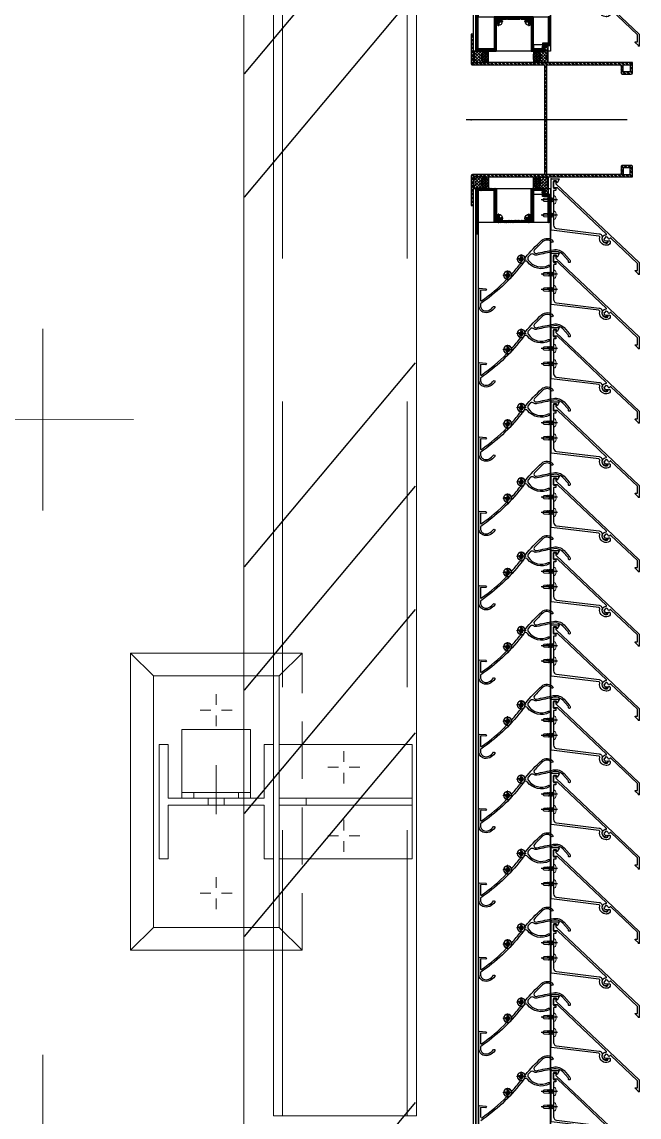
# Model space of a CAD drawing. Header units: millimetres. Extents: x 652937 to 1670132, y 1473552 to 2851037.
# Drawn here: x 766462 to 767002, y 1552146 to 1553104 of the extents above; entities that cross this region are included whole.
import ezdxf

# ---------------------------------------------------------------- set-up
doc = ezdxf.new("R2010")
doc.units = ezdxf.units.MM
for name, pattern in [('CENTER', [50.8, 31.75, -6.35, 6.35, -6.35]), ('HIDDEN', [0.375, 0.25, -0.125]), ('XKITLINE00', [0]), ('XKITLINE02', [4, 2, -2])]:
    doc.linetypes.add(name, pattern=pattern)
for name, color, linetype in [('010 - ASPG_ACCESSORIES_MAIN_COLOR_1', 1, 'Continuous'), ('010 - ASPG_EXTR_MAIN_COLOR_2', 2, 'Continuous'), ('010 - ASPG_FRAMING_CUT_COLOR_4', 4, 'Continuous'), ('010 - ASPG_FRAMING_HATCH_', 251, 'Continuous'), ('010 - ASPG_FRAMING_MAIN_COLOR_2', 2, 'Continuous'), ('010 - ASPG_FRAMING_SUB_COLOR_2', 1, 'Continuous'), ('010 - ASPG_FRAMING_WIPEOUT_', 250, 'Continuous'), ('BOLT & SCREW', 251, 'Continuous'), ('Center Line', 1, 'CENTER'), ('TEXT', 3, 'Continuous')]:
    doc.layers.add(name, color=color, linetype=linetype)
for name, color, linetype, plot in [('010 - ASPG_EXTR_DEF_SUB', 250, 'Continuous', False), ('010 - ASPG_FASTERN_DEF_SUB', 250, 'Continuous', False), ('010 - ASPG_FRAMING_DEF_SUB', 250, 'Continuous', False)]:
    doc.layers.add(name, color=color, linetype=linetype, plot=plot)
for name, color, linetype, lineweight in [('12-GRID', 1, 'CENTER', 13), ('A-FLOR-E', 2, 'Continuous', 9), ('A-WALL', 2, 'Continuous', 25), ('Bolt', 7, 'Continuous', 0), ('Part', 2, 'Continuous', 0), ('SCREW', 8, 'Continuous', 5), ('Vertical Circulation', 7, 'Continuous', 9)]:
    doc.layers.add(name, color=color, linetype=linetype, lineweight=lineweight)
pattern_1 = [(270, (1257419.24324, -520041.6224), (0.65495992507, -1.1344238721), [0.7562825814, -1.5125651628]), (30, (1257419.24324, -520041.6224), (0.65495992936, 1.1344238696), [0.7562825814, -1.5125651628]), (330, (1257419.24324, -520041.6224), (1.30991985442, -2.48e-09), [-1.5125651628, 0.7562825814])]
pattern_2 = [(315, (1257419.4929, -520021.6224), (1.3369313545, 1.3369313545), []), (45, (1257419.4929, -520021.6224), (-1.3369313545, 1.3369313545), [])]
pattern_3 = [(270, (1257419.4425, -520043.9224), (0.65495992507, -1.1344238721), [0.7562825814, -1.5125651628]), (30, (1257419.4425, -520043.9224), (0.65495992936, 1.1344238696), [0.7562825814, -1.5125651628]), (330, (1257419.4425, -520043.9224), (1.30991985442, -2.48e-09), [-1.5125651628, 0.7562825814])]
pattern_4 = [(315, (1257419.1929, -520023.9224), (1.3369313545, 1.3369313545), []), (45, (1257419.1929, -520023.9224), (-1.3369313545, 1.3369313545), [])]

# ---------------------------------------------------------------- blocks, each defined once
blk = doc.blocks.new('3')
at = {"layer": 'Bolt', "color": 11, "linetype": 'XKITLINE00', "lineweight": 0}
for p, q in [((-167.1691, 1.8193), (-167.1691, 1.7726)), ((-167.1691, 1.8193), (-167.1691, 1.7726)), ((-166.8691, 1.8193), (-166.8691, 1.7726)), ((-166.8691, 1.8193), (-166.8691, 1.7726)), ((-167.2391, 1.7493), (-167.1925, 1.7493)), ((-167.2391, 1.7493), (-167.1925, 1.7493)), ((-167.1691, 1.6793), (-167.1691, 1.7259)), ((-167.1691, 1.6793), (-167.1691, 1.7259)), ((-167.0991, 1.7493), (-167.1457, 1.7493)), ((-167.0991, 1.7493), (-167.1457, 1.7493)), ((-166.9391, 1.7493), (-166.8925, 1.7493)), ((-166.9391, 1.7493), (-166.8925, 1.7493)), ((-166.8691, 1.6793), (-166.8691, 1.7259)), ((-166.8691, 1.6793), (-166.8691, 1.7259)), ((-166.7991, 1.7493), (-166.8457, 1.7493)), ((-166.7991, 1.7493), (-166.8457, 1.7493)), ((-167.4191, 1.2619), (-167.4191, 1.2152)), ((-166.6191, 1.2619), (-166.6191, 1.2152)), ((-167.4891, 1.1919), (-167.4425, 1.1919)), ((-167.4191, 1.1219), (-167.4191, 1.1685)), ((-167.3491, 1.1919), (-167.3957, 1.1919)), ((-166.6891, 1.1919), (-166.6425, 1.1919)), ((-166.6191, 1.1219), (-166.6191, 1.1685)), ((-166.5491, 1.1919), (-166.5957, 1.1919))]:
    blk.add_line(p, q, dxfattribs=at)
at = {"layer": 'Bolt', "color": 11, "linetype": 'XKITLINE02', "lineweight": 0}
for p, q in [((-167.0341, 1.2894), (-167.0591, 1.2894)), ((-167.0041, 1.2269), (-167.0341, 1.2269)), ((-166.9645, 1.1919), (-167.1791, 1.1919)), ((-167.0041, 1.1569), (-167.0341, 1.1569)), ((-167.0341, 1.0944), (-167.0591, 1.0944))]:
    blk.add_line(p, q, dxfattribs=at)
at = {"layer": 'Part', "color": 251, "linetype": 'HIDDEN', "lineweight": 0, "ltscale": 5}
for p, q in [((-165.6441, 2.027), (-191.6367, 2.0276)), ((-165.6441, 1.482), (-191.6367, 1.4826))]:
    blk.add_line(p, q, dxfattribs=at)
at = {"layer": 'Part', "color": 2, "linetype": 'XKITLINE02', "lineweight": 0}
for p, q in [((-167.0341, 2.0493), (-167.0341, 1.4669)), ((-167.0041, 2.0493), (-167.0041, 1.4669))]:
    blk.add_line(p, q, dxfattribs=at)
at = {"layer": 'Part', "color": 11, "linetype": 'XKITLINE02', "lineweight": 0}
for p, q in [((-167.0341, 1.5849), (-167.0041, 1.5849)), ((-167.0341, 1.3419), (-167.0341, 1.0419))]:
    blk.add_line(p, q, dxfattribs=at)
at = {"layer": 'Part', "color": 2, "linetype": 'HIDDEN', "lineweight": 0}
for p, q in [((-167.6691, 1.5669), (-167.5691, 1.4669)), ((-166.4691, 1.4669), (-166.3691, 1.5669))]:
    blk.add_line(p, q, dxfattribs=at)
at = {"layer": 'Part', "color": 2, "lineweight": 0}
for p, q in [((-167.0591, 1.3419), (-167.0591, 1.0419)), ((-167.5691, 0.9169), (-167.6691, 0.8169)), ((-166.3691, 0.8169), (-166.4691, 0.9169))]:
    blk.add_line(p, q, dxfattribs=at)
at = {"layer": 'Part', "color": 4, "lineweight": 0}
blk.add_lwpolyline([(-165.6441, 2.067), (-191.6362, 2.0676), (-191.6362, 1.4426), (-165.6441, 1.442)], dxfattribs=at)
at = {"layer": 'Part', "color": 2, "linetype": 'XKITLINE02', "lineweight": 0}
blk.add_lwpolyline([(-166.7691, 1.4669), (-166.7691, 2.0493), (-167.2691, 2.0493), (-167.2691, 1.4669)], dxfattribs=at)
at = {"layer": 'Part', "color": 2, "linetype": 'HIDDEN', "lineweight": 0}
blk.add_lwpolyline([(-166.3691, 1.4383), (-166.3691, 1.5669), (-167.6691, 1.5669), (-167.6691, 1.4383)], dxfattribs=at)
at = {"layer": 'Part', "color": 2, "lineweight": 0}
for points in [[(-167.6691, 1.4383), (-167.6691, 0.8169), (-166.3691, 0.8169), (-166.3691, 1.4383)], [(-167.0341, 1.0419), (-167.3341, 1.0419), (-167.3341, 1.3419), (-167.0341, 1.3419)]]:
    blk.add_lwpolyline(points, dxfattribs=at)
for points in [[(-166.4691, 1.4669), (-167.5691, 1.4669), (-167.5691, 0.9169), (-166.4691, 0.9169)], [(-167.2691, 0.9819), (-167.0341, 0.9819), (-167.0341, 1.4019), (-167.2691, 1.4019), (-167.2691, 1.4419), (-166.7691, 1.4419), (-166.7691, 1.4019), (-167.0041, 1.4019), (-167.0041, 0.9819), (-166.7691, 0.9819), (-166.7691, 0.9419), (-167.2691, 0.9419)]]:
    blk.add_lwpolyline(points, close=True, dxfattribs=at)
at = {"layer": 'Vertical Circulation', "color": 4}
blk.add_line((-165.6441, 1.442), (-165.6441, 2.067), dxfattribs=at)
blk = doc.blocks.new('W-1-PP18-ST_ENT3_REV02_20260413-050421_PP18_ENT3_MAIN_PLAN')
at = {"layer": 'A-FLOR-E'}
h = blk.add_hatch(dxfattribs=at)
h.set_pattern_fill('CROSS', color=250, scale=50, angle=210.769)
h.set_pattern_definition([(90.0083, (9903.9, -26817.58), (-317.546, 317.454), [158.75, -476.25]), (180.0083, (9983.25, -26738.2), (-317.454, -317.546), [158.75, -476.25])])
h.paths.add_polyline_path([(10552.77, -11720.11), (10552.66, -10920), (11302.46, -10919.89), (11302.57, -11720)], flags=16)
h.paths.add_polyline_path([(18712.43, -10369.25), (18712.71, -10275.14), (20062.22, -10274.99), (20062.22, -7304.82), (20062.22, 1006.47), (8350.24, 1013.83), (8352.58, -15559.01), (13097.4, -15549.92), (13097.37, -10370.04)])
at = {"layer": 'TEXT'}
h = blk.add_hatch(dxfattribs=at)
h.set_pattern_fill('ANSI34', color=250, scale=21.831008, angle=305.769)
h.set_pattern_definition([(230.0083, (16484.82, -22407.65), (318.622, -267.277), []), (230.0083, (16387.17, -22416.2), (318.622, -267.277), []), (230.0083, (16289.52, -22424.77), (318.622, -267.277), []), (230.0083, (16191.87, -22433.32), (318.622, -267.277), [])])
h.paths.add_polyline_path([(8351.91, -15550.1), (8350.22, 1004.77), (20060.18, 1006.6), (20061.88, -15548.27)], flags=16)
h.paths.add_polyline_path([(8201.93, -15700.13), (8201.11, 1155.65), (20210.65, 1155.93), (20211.47, -15699.85)])
at = {"layer": 'A-WALL', "color": 2, "lineweight": 13}
blk.add_lwpolyline([(20062.22, 1006.47), (20062.22, -15549.89), (8352.6, -15549.94), (8350.22, 1004.77)], close=True, dxfattribs=at)
at = {"xscale": 200.000000000001, "yscale": 200.000000000001, "zscale": 200.000000000001, "rotation": 90}
blk.add_blockref('3', (8614.44, 23052.34), dxfattribs=at)
blk = doc.blocks.new('*U9351')
at = {"layer": '12-GRID', "color": 8, "linetype": 'CENTER'}
for p, q in [((0, -6.2), (0, 2.2)), ((-4.2, -2), (4.2, -2))]:
    blk.add_line(p, q, dxfattribs=at)
at = {"layer": 'BOLT & SCREW'}
for p, q in [((-0.55, -1.77), (-1.77, -1.56)), ((-0.55, -2.23), (-1.77, -2.44)), ((-0.46, -1.77), (-0.88, -1.56)), ((-0.46, -2.23), (-0.88, -2.44)), ((-0.23, -1.45), (-0.44, -0.23)), ((-0.23, -1.54), (-0.44, -1.12)), ((-0.23, -2.46), (-0.44, -2.88)), ((-0.23, -2.55), (-0.44, -3.77)), ((0.23, -1.45), (0.44, -0.23)), ((0.23, -1.54), (0.44, -1.12)), ((0.44, -2.88), (0.23, -2.46)), ((0.23, -2.55), (0.44, -3.77)), ((0.46, -1.77), (0.88, -1.56)), ((0.46, -2.23), (0.88, -2.44)), ((0.55, -1.77), (1.77, -1.56)), ((0.55, -2.23), (1.77, -2.44))]:
    blk.add_line(p, q, dxfattribs=at)
for points in [[(-1.77, -1.56), (-0.88, -1.56, 0.414214), (-0.44, -1.12), (-0.44, -0.23), (0.44, -0.23), (0.44, -1.12, 0.414214), (0.88, -1.56), (1.77, -1.56), (1.77, -2.44), (0.88, -2.44, 0.414214), (0.44, -2.88), (0.44, -3.77), (-0.44, -3.77), (-0.44, -2.88, 0.414214), (-0.88, -2.44), (-1.77, -2.44)], [(0.23, -2.46, -0.414214), (0.46, -2.23), (0.55, -2.23), (0.55, -1.77), (0.46, -1.77, -0.414214), (0.23, -1.54), (0.23, -1.45), (-0.23, -1.45), (-0.23, -1.54, -0.414214), (-0.46, -1.77), (-0.55, -1.77), (-0.55, -2.23), (-0.46, -2.23, -0.414214), (-0.23, -2.46), (-0.23, -2.55), (0.23, -2.55)]]:
    blk.add_lwpolyline(points, format="xyb", close=True, dxfattribs=at)
blk.add_circle((0, -2), 3.5, dxfattribs=at)
blk = doc.blocks.new('000_ASPG_TYP_FILES_20260218-010703_FRAME_EXTR_')
at = {"layer": '010 - ASPG_FRAMING_HATCH_'}
h = blk.add_hatch(dxfattribs=at)
h.set_pattern_fill('ANSI32', color=256, scale=0.1, angle=180)
edge = h.paths.add_edge_path()
edge.add_line((2, 16), (2, 2))
edge.add_line((2, 2), (39.7, 2))
edge.add_arc((39.7, 1.7), 0.3, 0, 90, ccw=False)
edge.add_line((40, 1.7), (40, 0.3))
edge.add_arc((39.7, 0.3), 0.3, -90, 0, ccw=False)
edge.add_line((39.7, 0), (0.3, 0))
edge.add_arc((0.3, 0.3), 0.3, 180, 270, ccw=False)
edge.add_line((0, 0.3), (0, 17.7))
edge.add_arc((0.3, 17.7), 0.3, 90, 180, ccw=False)
edge.add_line((0.3, 18), (22.56, 18))
edge.add_arc((22.56, 18.5), 0.5, 270, 380.20955)
edge.add_arc((26.17, 19.83), 3.35, 182.06379, 200.20955, ccw=False)
edge.add_arc((23.58, 19.74), 0.76, 2.06379, 182.06379, ccw=False)
edge.add_arc((26.17, 19.83), 1.83, 182.06379, 447.93621)
edge.add_arc((26.26, 22.42), 0.76, 87.93621, 267.93621, ccw=False)
edge.add_arc((26.17, 19.83), 3.35, 69.79045, 87.93621, ccw=False)
edge.add_arc((27.5, 23.44), 0.5, 249.79045, 360)
edge.add_line((28, 23.44), (28, 26.68))
edge.add_line((28, 26.68), (28.5, 27.18))
edge.add_line((28.5, 27.18), (28, 27.68))
edge.add_line((28, 27.68), (28, 38.62))
edge.add_line((28, 38.62), (28.5, 39.12))
edge.add_line((28.5, 39.12), (28, 39.62))
edge.add_line((28, 39.62), (28, 42.86))
edge.add_arc((27.5, 42.86), 0.5, 0, 110.20955)
edge.add_arc((26.17, 46.47), 3.35, 272.06379, 290.20955, ccw=False)
edge.add_arc((26.26, 43.88), 0.76, 92.06379, 272.06379, ccw=False)
edge.add_arc((26.17, 46.47), 1.83, 272.06379, 537.93621)
edge.add_arc((23.58, 46.56), 0.76, 177.93621, 357.93621, ccw=False)
edge.add_arc((26.17, 46.47), 3.35, 159.79045, 177.93621, ccw=False)
edge.add_arc((22.56, 47.8), 0.5, 339.79045, 450)
edge.add_line((22.56, 48.3), (0.3, 48.3))
edge.add_arc((0.3, 48.6), 0.3, 180, 270, ccw=False)
edge.add_line((0, 48.6), (0, 60))
edge.add_arc((0.3, 60), 0.3, 90, 180, ccw=False)
edge.add_line((0.3, 60.3), (5, 60.3))
edge.add_line((5, 60.3), (5, 65))
edge.add_arc((5.3, 65), 0.3, 90, 180, ccw=False)
edge.add_line((5.3, 65.3), (30, 65.3))
edge.add_line((30, 65.3), (30, 63.6))
edge.add_arc((29.7, 63.6), 0.3, -90, 0, ccw=False)
edge.add_line((29.7, 63.3), (7.3, 63.3))
edge.add_arc((7.3, 63), 0.3, 90, 180)
edge.add_line((7, 63), (7, 58.3))
edge.add_line((7, 58.3), (2.3, 58.3))
edge.add_arc((2.3, 58), 0.3, 90, 180)
edge.add_line((2, 58), (2, 50.6))
edge.add_arc((2.3, 50.6), 0.3, 180, 270)
edge.add_line((2.3, 50.3), (29.7, 50.3))
edge.add_arc((29.7, 50), 0.3, 0, 90, ccw=False)
edge.add_line((30, 50), (30, 26.68))
edge.add_line((30, 26.68), (30, 16.3))
edge.add_arc((29.7, 16.3), 0.3, -90, 0, ccw=False)
edge.add_line((29.7, 16), (2, 16))
at = {"layer": '010 - ASPG_FRAMING_CUT_COLOR_4'}
blk.add_lwpolyline([(2, 16), (2, 2), (39.7, 2, -0.414214), (40, 1.7), (40, 0.3, -0.414214), (39.7, 0), (0.3, 0, -0.414214), (0, 0.3), (0, 17.7, -0.414214), (0.3, 18), (22.56, 18, 0.52173), (23.03, 18.67, -0.079342), (22.82, 19.71, -1), (24.34, 19.76, 2.296346), (26.24, 21.66, -1), (26.29, 23.18, -0.079342), (27.33, 22.97, 0.52173), (28, 23.44), (28, 26.68), (28.5, 27.18), (28, 27.68), (28, 38.62), (28.5, 39.12), (28, 39.62), (28, 42.86, 0.52173), (27.33, 43.33, -0.079342), (26.29, 43.12, -1), (26.24, 44.64, 2.296346), (24.34, 46.54, -1), (22.82, 46.59, -0.079342), (23.03, 47.63, 0.52173), (22.56, 48.3), (0.3, 48.3, -0.414214), (0, 48.6), (0, 60, -0.414214), (0.3, 60.3), (5, 60.3), (5, 65, -0.414214), (5.3, 65.3), (30, 65.3), (30, 63.6, -0.414214), (29.7, 63.3), (7.3, 63.3, 0.414214), (7, 63), (7, 58.3), (2.3, 58.3, 0.414214), (2, 58), (2, 50.6, 0.414214), (2.3, 50.3), (29.7, 50.3, -0.414214), (30, 50), (30, 26.68), (30, 16.3, -0.414214), (29.7, 16)], format="xyb", close=True, dxfattribs=at)
for p in [(26.17, 48.47), (26.17, 21.83)]:
    blk.add_blockref('*U9351', p)
blk = doc.blocks.new('*U9353')
at = {"layer": '010 - ASPG_FRAMING_HATCH_', "transparency": 33554585}
h = blk.add_hatch(dxfattribs=at)
h.set_pattern_fill('ANSI32', color=256, scale=0.25)
edge = h.paths.add_edge_path()
edge.add_line((2, -50), (2, -75))
edge.add_line((2, -75), (0, -75))
edge.add_line((0, -75), (0, -49))
edge.add_arc((1, -49), 1, 90, 180, ccw=False)
edge.add_line((1, -48), (63, -48))
edge.add_arc((63, -47), 1, 270, 360)
edge.add_line((64, -47), (64, 47))
edge.add_arc((63, 47), 1, 0, 90)
edge.add_line((63, 48), (1, 48))
edge.add_arc((1, 49), 1, 180, 270, ccw=False)
edge.add_line((0, 49), (0, 75))
edge.add_line((0, 75), (2, 75))
edge.add_line((2, 75), (2, 50))
edge.add_line((2, 50), (141, 50))
edge.add_line((141, 50), (141, 41))
edge.add_arc((140, 41), 1, 270, 360, ccw=False)
edge.add_line((140, 40), (132, 40))
edge.add_arc((132, 41), 1, 180, 270, ccw=False)
edge.add_line((131, 41), (131, 47))
edge.add_arc((130, 47), 1, 0, 90)
edge.add_line((130, 48), (67, 48))
edge.add_arc((67, 47), 1, 90, 180)
edge.add_line((66, 47), (66, -47))
edge.add_arc((67, -47), 1, 180, 270)
edge.add_line((67, -48), (130, -48))
edge.add_arc((130, -47), 1, 270, 360)
edge.add_line((131, -47), (131, -41))
edge.add_arc((132, -41), 1, 90, 180, ccw=False)
edge.add_line((132, -40), (140, -40))
edge.add_arc((140, -41), 1, 0, 90, ccw=False)
edge.add_line((141, -41), (141, -50))
edge.add_line((141, -50), (2, -50))
h.paths.add_polyline_path([(139, 48), (139, 42), (133, 42), (133, 48)], flags=16)
h.paths.add_polyline_path([(139, -48), (139, -42), (133, -42), (133, -48)], flags=16)
at = {"layer": '010 - ASPG_FRAMING_HATCH_'}
h = blk.add_hatch(dxfattribs=at)
h.set_pattern_fill('ANSI37', color=256, scale=0.595498, angle=-90)
h.set_pattern_definition(pattern_4)
edge = h.paths.add_edge_path()
edge.add_ellipse((11.53, 55), major_axis=(0, -5), ratio=0.644482, start_angle=180, end_angle=360, ccw=False)
edge.add_line((11.53, 60), (2, 60))
edge.add_arc((-7.9, 55), 11.09, -26.79627, 26.79627, ccw=False)
edge.add_line((2, 50), (11.53, 50))
h = blk.add_hatch(dxfattribs=at)
h.set_pattern_fill('HONEY', color=256, scale=0.238199, angle=-90)
h.set_pattern_definition(pattern_3)
edge = h.paths.add_edge_path()
edge.add_ellipse((11.78, 55), major_axis=(0, -5), ratio=0.644482, start_angle=0, end_angle=360, ccw=False)
h = blk.add_hatch(dxfattribs=at)
h.set_pattern_fill('HONEY', color=256, scale=0.238199, angle=-90)
h.set_pattern_definition(pattern_1)
edge = h.paths.add_edge_path()
edge.add_ellipse((57.52, 55), major_axis=(0, -5), ratio=0.644482, start_angle=0, end_angle=360)
h = blk.add_hatch(dxfattribs=at)
h.set_pattern_fill('ANSI37', color=256, scale=0.595498, angle=-90)
h.set_pattern_definition(pattern_2)
edge = h.paths.add_edge_path()
edge.add_ellipse((57.77, 55), major_axis=(0, -5), ratio=0.644482, start_angle=0, end_angle=180)
edge.add_line((57.77, 60), (62, 60))
edge.add_arc((62, 60.3), 0.3, -90, 0)
edge.add_line((62.3, 60.3), (62.3, 61))
edge.add_line((62.3, 61), (61.8, 61.5))
edge.add_line((61.8, 61.5), (62.3, 62))
edge.add_line((62.3, 62), (61.8, 62.5))
edge.add_line((61.8, 62.5), (62.3, 63))
edge.add_line((62.3, 63), (61.8, 63.5))
edge.add_line((61.8, 63.5), (62.3, 64))
edge.add_line((62.3, 64), (62.3, 65))
edge.add_line((62.3, 65), (63.3, 65))
edge.add_line((63.3, 65), (63.8, 65.5))
edge.add_line((63.8, 65.5), (64.3, 65))
edge.add_line((64.3, 65), (64.8, 65.5))
edge.add_line((64.8, 65.5), (65.3, 65))
edge.add_line((65.3, 65), (65.8, 65.5))
edge.add_line((65.8, 65.5), (66.3, 65))
edge.add_line((66.3, 65), (67, 65))
edge.add_arc((67, 65.3), 0.3, -90, 0)
edge.add_line((67.3, 65.3), (67.3, 60))
edge.add_arc((77.2, 55), 11.09, 153.20373, 206.79627)
edge.add_line((67.3, 50), (57.77, 50))
h = blk.add_hatch(dxfattribs=at)
h.set_pattern_fill('ANSI37', color=256, scale=0.595498, angle=-90)
h.set_pattern_definition(pattern_4)
edge = h.paths.add_edge_path()
edge.add_ellipse((11.53, -55), major_axis=(0, 5), ratio=0.644482, start_angle=0, end_angle=180)
edge.add_line((11.53, -60), (2, -60))
edge.add_arc((-7.9, -55), 11.09, 333.20373, 386.79627)
edge.add_line((2, -50), (11.53, -50))
h = blk.add_hatch(dxfattribs=at)
h.set_pattern_fill('HONEY', color=256, scale=0.238199, angle=-90)
h.set_pattern_definition(pattern_3)
edge = h.paths.add_edge_path()
edge.add_ellipse((11.78, -55), major_axis=(0, 5), ratio=0.644482, start_angle=0, end_angle=360)
h = blk.add_hatch(dxfattribs=at)
h.set_pattern_fill('HONEY', color=256, scale=0.238199, angle=-90)
h.set_pattern_definition(pattern_1)
edge = h.paths.add_edge_path()
edge.add_ellipse((57.52, -55), major_axis=(0, 5), ratio=0.644482, start_angle=0, end_angle=360, ccw=False)
h = blk.add_hatch(dxfattribs=at)
h.set_pattern_fill('ANSI37', color=256, scale=0.595498, angle=-90)
h.set_pattern_definition(pattern_2)
edge = h.paths.add_edge_path()
edge.add_ellipse((57.77, -55), major_axis=(0, 5), ratio=0.644482, start_angle=180, end_angle=360, ccw=False)
edge.add_line((57.77, -60), (62, -60))
edge.add_arc((62, -60.3), 0.3, 360, 450, ccw=False)
edge.add_line((62.3, -60.3), (62.3, -61))
edge.add_line((62.3, -61), (61.8, -61.5))
edge.add_line((61.8, -61.5), (62.3, -62))
edge.add_line((62.3, -62), (61.8, -62.5))
edge.add_line((61.8, -62.5), (62.3, -63))
edge.add_line((62.3, -63), (61.8, -63.5))
edge.add_line((61.8, -63.5), (62.3, -64))
edge.add_line((62.3, -64), (62.3, -65))
edge.add_line((62.3, -65), (63.3, -65))
edge.add_line((63.3, -65), (63.8, -65.5))
edge.add_line((63.8, -65.5), (64.3, -65))
edge.add_line((64.3, -65), (64.8, -65.5))
edge.add_line((64.8, -65.5), (65.3, -65))
edge.add_line((65.3, -65), (65.8, -65.5))
edge.add_line((65.8, -65.5), (66.3, -65))
edge.add_line((66.3, -65), (67, -65))
edge.add_arc((67, -65.3), 0.3, 360, 450, ccw=False)
edge.add_line((67.3, -65.3), (67.3, -60))
edge.add_arc((77.2, -55), 11.09, 153.20373, 206.79627, ccw=False)
edge.add_line((67.3, -50), (57.77, -50))
at = {"layer": '010 - ASPG_FASTERN_DEF_SUB'}
blk.add_point((0, 0), dxfattribs=at)
at = {"layer": '010 - ASPG_FRAMING_CUT_COLOR_4'}
blk.add_lwpolyline([(2, -50), (2, -75), (0, -75), (0, -49, -0.414214), (1, -48), (63, -48, 0.414214), (64, -47), (64, 47, 0.414214), (63, 48), (1, 48, -0.414214), (0, 49), (0, 75), (2, 75), (2, 50), (141, 50), (141, 41, -0.414214), (140, 40), (132, 40, -0.414214), (131, 41), (131, 47, 0.414214), (130, 48), (67, 48, 0.414214), (66, 47), (66, -47, 0.414214), (67, -48), (130, -48, 0.414214), (131, -47), (131, -41, -0.414214), (132, -40), (140, -40, -0.414214), (141, -41), (141, -50)], format="xyb", close=True, dxfattribs=at)
for points in [[(139, 48), (139, 42), (133, 42), (133, 48)], [(139, -48), (139, -42), (133, -42), (133, -48)]]:
    blk.add_lwpolyline(points, close=True, dxfattribs=at)
at = {"layer": '010 - ASPG_FRAMING_DEF_SUB', "transparency": 33554508}
blk.add_line((136.5, 0), (-4.5, 0), dxfattribs=at)
at = {"layer": '010 - ASPG_FRAMING_DEF_SUB', "transparency": 33554457}
for points in [[(2, 50), (15, 50), (15, 60), (2, 60)], [(54.3, 50), (67.3, 50), (67.3, 65.5), (54.3, 65.5)], [(2, -50), (15, -50), (15, -60), (2, -60)], [(54.3, -50), (67.3, -50), (67.3, -65.5), (54.3, -65.5)]]:
    blk.add_lwpolyline(points, close=True, dxfattribs=at)
at = {"layer": '010 - ASPG_FRAMING_SUB_COLOR_2'}
for points in [[(11.78, 50), (2, 50, 0.238199), (2, 60), (11.78, 60)], [(57.52, 50), (67.3, 50, -0.238199), (67.3, 60), (67.3, 65.3, -0.414214), (67, 65), (66.3, 65), (65.8, 65.5), (65.3, 65), (64.8, 65.5), (64.3, 65), (63.8, 65.5), (63.3, 65), (62.3, 65), (62.3, 64), (61.8, 63.5), (62.3, 63), (61.8, 62.5), (62.3, 62), (61.8, 61.5), (62.3, 61), (62.3, 60.3, -0.414214), (62, 60), (57.52, 60)], [(11.78, -50), (2, -50, -0.238199), (2, -60), (11.78, -60)], [(57.52, -50), (67.3, -50, 0.238199), (67.3, -60), (67.3, -65.3, 0.414214), (67, -65), (66.3, -65), (65.8, -65.5), (65.3, -65), (64.8, -65.5), (64.3, -65), (63.8, -65.5), (63.3, -65), (62.3, -65), (62.3, -64), (61.8, -63.5), (62.3, -63), (61.8, -62.5), (62.3, -62), (61.8, -61.5), (62.3, -61), (62.3, -60.3, 0.414214), (62, -60), (57.52, -60)]]:
    blk.add_lwpolyline(points, format="xyb", dxfattribs=at)
at = {"layer": '010 - ASPG_FRAMING_SUB_COLOR_2', "extrusion": (0, 0, -1)}
for centre, major_axis in [((11.78, 55), (0, -5)), ((57.52, -55), (0, 5))]:
    blk.add_ellipse(centre, major_axis=major_axis, ratio=0.644482, dxfattribs=at)
at = {"layer": '010 - ASPG_FRAMING_SUB_COLOR_2'}
for centre, major_axis in [((57.52, 55), (0, -5)), ((11.78, -55), (0, 5))]:
    blk.add_ellipse(centre, major_axis=major_axis, ratio=0.644482, dxfattribs=at)
blk = doc.blocks.new('PZG35-9D5')
at = {"layer": 'Center Line'}
blk.add_line((0, 3.73), (0, -10.53), dxfattribs=at)
at = {"layer": 'SCREW', "color": 8}
for p, q in [((-1.4, 0), (-1.4, -1.09)), ((1.4, 0), (1.4, -0.59)), ((-1.85, -1.4), (1.85, -0.9)), ((-1.85, -1.4), (-1.4, -1.09)), ((-1.85, -1.4), (-1.4, -1.71)), ((-1.85, -2.7), (1.85, -2.2)), ((-1.85, -2.7), (-1.4, -2.39)), ((-1.85, -2.7), (-1.4, -3.01)), ((-1.85, -4), (-1.4, -3.69)), ((-1.85, -4), (-0.99, -3.88)), ((-1.85, -4), (-1.4, -4.31)), ((-1.4, -1.09), (1.4, -0.59)), ((-1.4, -1.71), (1.4, -1.21)), ((-1.4, -1.71), (-1.4, -2.39)), ((-1.4, -2.39), (1.4, -1.89)), ((-1.4, -3.01), (1.4, -2.51)), ((-1.4, -3.01), (-1.4, -3.69)), ((-1.4, -3.69), (-0.84, -3.59)), ((-1.4, -4.31), (-1.18, -4.27)), ((-1.4, -4.31), (-1.4, -8.1)), ((0, -9.5), (-1.4, -8.1)), ((0, -9.5), (1.4, -8.1)), ((0.56, -3.34), (1.4, -3.19)), ((0.71, -3.65), (1.85, -3.5)), ((0.71, -3.93), (1.4, -3.81)), ((0.71, -4.61), (1.4, -4.49)), ((0.71, -4.95), (1.85, -4.8)), ((0.71, -5.23), (1.4, -5.11)), ((1.85, -0.9), (1.4, -0.59)), ((1.85, -0.9), (1.4, -1.21)), ((1.4, -1.21), (1.4, -1.89)), ((1.85, -2.2), (1.4, -1.89)), ((1.85, -2.2), (1.4, -2.51)), ((1.4, -2.51), (1.4, -3.19)), ((1.85, -3.5), (1.4, -3.19)), ((1.85, -3.5), (1.4, -3.81)), ((1.4, -3.81), (1.4, -4.49)), ((1.85, -4.8), (1.4, -4.49)), ((1.85, -4.8), (1.4, -5.11)), ((1.4, -5.11), (1.4, -8.1))]:
    blk.add_line(p, q, dxfattribs=at)
blk.add_lwpolyline([(0, -9.5), (0.71, -5.23), (0.71, -3.6, 0.417657), (0.41, -3.3, 0.108102), (-0.84, -3.59), (-1.4, -4.7)], format="xyb", dxfattribs=at)
blk = doc.blocks.new('*U9352')
at = {"layer": 'SCREW', "color": 6}
blk.add_lwpolyline([(3.03, 1.78, 0.09906), (0.8, 2.55), (0.8, 2.27), (-0.8, 2.27), (-0.8, 2.55, 0.09906), (-3.03, 1.78, 0.266588), (-3.5, 0.96), (-3.5, 0.2, 0.414214), (-3.3, 0), (3.3, 0, 0.414214), (3.5, 0.2), (3.5, 0.96, 0.266588)], format="xyb", close=True, dxfattribs=at)
at = {"layer": 'SCREW'}
blk.add_blockref('PZG35-9D5', (0, 0), dxfattribs=at)
blk = doc.blocks.new('*U9355')
blk.add_point((0, 0))
at = {"layer": '010 - ASPG_ACCESSORIES_MAIN_COLOR_1'}
blk.add_lwpolyline([(-39.7, -0.6, 0.414214), (-40, -0.9), (-40, -7.37, 0.57735), (-39.65, -7.57), (-36.64, -5.83, 0.767327), (-36.79, -5.3), (-37.9, -5.3, -0.414214), (-38.2, -5), (-38.2, -2.8, -0.414214), (-38, -2.6), (-32.18, -2.6, -0.388879), (-31.98, -2.78), (-31.85, -4.34, 0.388879), (-31.35, -4.8), (-30.3, -4.8, 0.414214), (-30, -4.5), (-30, -2.9, -0.414214), (-29.7, -2.6), (0.41, -2.6, -0.378969), (3.39, -5.24), (7.95, -42.52, 0.446593), (11.62, -45.08, -0.489802), (16.08, -48.68), (16.06, -49.36, -0.18248), (15.8, -50.02, -0.267949), (15.33, -50.17, 1.122115), (15.1, -52.34, 0.405004), (18.06, -49.4), (18.08, -48.72, 0.489805), (11.16, -43.13, -0.446597), (9.94, -42.28), (4.87, -0.85, 0.364176), (4.57, -0.6)], format="xyb", close=True, dxfattribs=at)
at = {"layer": '010 - ASPG_EXTR_DEF_SUB'}
for p in [(-40, -0.5), (43.44, -76.9), (43.44, -77.5)]:
    blk.add_point(p, dxfattribs=at)
at = {"layer": '010 - ASPG_EXTR_MAIN_COLOR_2'}
blk.add_lwpolyline([(11.37, -48.15), (11.47, -47.44), (12.18, -47.56), (12.29, -46.79, -0.535538), (14.19, -49.17, 0.991572), (15.66, -49.58, 1.157025), (8.79, -48.77, -0.688558), (8.27, -48.99), (-17.14, -22.17), (-32.34, -6.13), (-32.34, -2.9, 0.414312), (-32.64, -2.6), (-37.54, -2.6, 0.414116), (-37.84, -2.9), (-37.84, -4.3, 0.414214), (-37.54, -4.6), (-35.99, -4.6, -0.205895), (-35.77, -4.69), (33.23, -77.5), (43.14, -77.5, 0.668179), (43.36, -76.99), (40.52, -74.15, 0.668179), (40.01, -74.36), (40.01, -76), (33.87, -76), (11.86, -52.78, -0.558354), (12.08, -51.95, 0.766275), (12.04, -50.39, -0.438583), (10.71, -48.05)], format="xyb", close=True, dxfattribs=at)
at = {"layer": 'SCREW', "rotation": 180}
for p in [(-21.65, -2.5), (-8.24, -2.5)]:
    blk.add_blockref('*U9352', p, dxfattribs=at)
blk = doc.blocks.new('*U6670')
blk.add_wipeout([(1440, 4), (60, 4), (60, 69.3), (1440, 69.3)]).dxf.layer = '010 - ASPG_FRAMING_WIPEOUT_'
at = {"color": 1}
blk.add_point((60, 69.5), dxfattribs=at)
at = {"layer": '010 - ASPG_FRAMING_MAIN_COLOR_2'}
blk.add_lwpolyline([(1410, 69.3), (90, 69.3), (90, 6), (1410, 6)], close=True, dxfattribs=at)
at = {"layer": '010 - ASPG_FRAMING_SUB_COLOR_2'}
for points in [[(1440, 4), (60, 4), (60, 69.3), (1440, 69.3)], [(60, 2), (60, 4), (1440, 4), (1440, 2)]]:
    blk.add_lwpolyline(points, close=True, dxfattribs=at)
at = {"color": 1, "xscale": -1, "rotation": 180}
for p in [(91.77, 69.3), (156.77, 69.3), (221.77, 69.3), (286.77, 69.3), (351.77, 69.3), (416.77, 69.3), (481.77, 69.3), (546.77, 69.3), (611.77, 69.3), (676.77, 69.3), (741.77, 69.3), (806.77, 69.3), (871.77, 69.3), (1391.77, 69.3)]:
    blk.add_blockref('*U9355', p, dxfattribs=at)
at = {"transparency": 33554559, "xscale": -1, "rotation": 270}
for p in [(0, 0), (1500, 0)]:
    blk.add_blockref('*U9353', p, dxfattribs=at)
blk.add_blockref('000_ASPG_TYP_FILES_20260218-010703_FRAME_EXTR_', (60, 4))
at = {"xscale": -1}
blk.add_blockref('000_ASPG_TYP_FILES_20260218-010703_FRAME_EXTR_', (1440, 4), dxfattribs=at)
blk = doc.blocks.new('*U8554')
at = {"layer": '010 - ASPG_EXTR_DEF_SUB', "color": 152, "true_color": 0x2776bb}
for p in [(0, 0), (65, 0), (130, 0), (195, 0), (260, 0), (325, 0), (390, 0), (455, 0), (520, 0), (585, 0), (650, 0), (715, 0)]:
    blk.add_point(p, dxfattribs=at)
at = {"layer": '010 - ASPG_EXTR_MAIN_COLOR_2', "color": 2}
for points in [[(30.76, 70.07, 0.433659), (30.46, 69.75), (30.84, 63.96, 0.082069), (30.86, 63.87, 0.720654), (32.33, 63.97, 0.079224), (32.34, 64.07), (32.07, 68.14, -0.433659), (32.47, 68.57), (40.86, 68.57, -0.607385), (41.35, 67.62, -0.045829), (22.78, 45.76, -0.560492), (22.29, 45.89, 0.31786), (19.21, 48.24, 0.953288), (19.08, 46.72, -2.423004), (17.26, 44.89, 0.952315), (15.74, 44.76, 0.300821), (17.89, 41.76, -0.560492), (17.98, 41.25, -0.019425), (8.62, 33.46, -0.552501), (8.15, 33.64, 0.344461), (4.99, 36.3, 0.952015), (4.86, 34.78, -2.423186), (3.04, 32.95, 0.952015), (1.52, 32.82, 0.2854), (3.49, 29.89, -0.553378), (3.56, 29.38, 0.030674), (-11.54, 15.06, 0.4171), (-10.89, 5.27, 0.935553), (-9.9, 6.41, -0.43441), (-10.2, 14.29, -0.014998), (-3.08, 21.45, -0.738349), (-0.08, 19.76, 0.004917), (-3.19, 4.8, 0.263611), (-0.12, -4.46), (5, -9.08, 0.125884), (6.27, -9.75, 0.044275), (7.09, -9.87, 1.107655), (7.13, -8.33, -0.215596), (6.02, -7.99), (0.89, -3.35, -0.263611), (-1.72, 4.51, -0.004855), (1.34, 19.26, 0.23396), (0.82, 21.95, -0.24081), (0.71, 24.9, -0.104157), (0.78, 25), (2.99, 26.93, -0.229021), (5.7, 26.89, -0.381721), (10.27, 9.07, 0.977382), (11.62, 8.41, 0.361105), (7.41, 27.5, -0.496126), (7.44, 30.69, 0.003188), (9.06, 31.9, -0.002827), (10.56, 33.07, 0.077048), (43.74, 68.44, -0.247674), (43.99, 68.57), (45.98, 68.57, -0.044131), (46.47, 68.5, -0.125846), (48.96, 67.21, -0.098851), (49.82, 66.03, -0.205828), (49.79, 61.2, -0.115116), (46.37, 57.18, 0.822373), (47.46, 56.1, 0.109185), (51.15, 60.56, 0.208323), (51.19, 66.64, 0.100528), (49.97, 68.32, 0.145116), (46.29, 70.07)], [(95.76, 70.07, 0.433659), (95.46, 69.75), (95.84, 63.96, 0.082069), (95.86, 63.87, 0.720654), (97.33, 63.97, 0.079224), (97.34, 64.07), (97.07, 68.14, -0.433659), (97.47, 68.57), (105.86, 68.57, -0.607385), (106.35, 67.62, -0.045829), (87.78, 45.76, -0.560492), (87.29, 45.89, 0.31786), (84.21, 48.24, 0.953288), (84.08, 46.72, -2.423004), (82.26, 44.89, 0.952315), (80.74, 44.76, 0.300821), (82.89, 41.76, -0.560492), (82.98, 41.25, -0.019425), (73.62, 33.46, -0.552501), (73.15, 33.64, 0.344461), (69.99, 36.3, 0.952015), (69.86, 34.78, -2.423186), (68.04, 32.95, 0.952015), (66.52, 32.82, 0.2854), (68.49, 29.89, -0.553378), (68.56, 29.38, 0.030674), (53.46, 15.06, 0.4171), (54.11, 5.27, 0.935553), (55.1, 6.41, -0.43441), (54.8, 14.29, -0.014998), (61.92, 21.45, -0.738349), (64.92, 19.76, 0.004917), (61.81, 4.8, 0.263611), (64.88, -4.46), (70, -9.08, 0.125884), (71.27, -9.75, 0.044275), (72.09, -9.87, 1.107655), (72.13, -8.33, -0.215596), (71.02, -7.99), (65.89, -3.35, -0.263611), (63.28, 4.51, -0.004855), (66.34, 19.26, 0.23396), (65.82, 21.95, -0.24081), (65.71, 24.9, -0.104157), (65.78, 25), (67.99, 26.93, -0.229021), (70.7, 26.89, -0.381721), (75.27, 9.07, 0.977382), (76.62, 8.41, 0.361105), (72.41, 27.5, -0.496126), (72.44, 30.69, 0.003188), (74.06, 31.9, -0.002827), (75.56, 33.07, 0.077048), (108.74, 68.44, -0.247674), (108.99, 68.57), (110.98, 68.57, -0.044131), (111.47, 68.5, -0.125846), (113.96, 67.21, -0.098851), (114.82, 66.03, -0.205828), (114.79, 61.2, -0.115116), (111.37, 57.18, 0.822373), (112.46, 56.1, 0.109185), (116.15, 60.56, 0.208323), (116.19, 66.64, 0.100528), (114.97, 68.32, 0.145116), (111.29, 70.07)], [(160.76, 70.07, 0.433659), (160.46, 69.75), (160.84, 63.96, 0.082069), (160.86, 63.87, 0.720654), (162.33, 63.97, 0.079224), (162.34, 64.07), (162.07, 68.14, -0.433659), (162.47, 68.57), (170.86, 68.57, -0.607385), (171.35, 67.62, -0.045829), (152.78, 45.76, -0.560492), (152.29, 45.89, 0.31786), (149.21, 48.24, 0.953288), (149.08, 46.72, -2.423004), (147.26, 44.89, 0.952315), (145.74, 44.76, 0.300821), (147.89, 41.76, -0.560492), (147.98, 41.25, -0.019425), (138.62, 33.46, -0.552501), (138.15, 33.64, 0.344461), (134.99, 36.3, 0.952015), (134.86, 34.78, -2.423186), (133.04, 32.95, 0.952015), (131.52, 32.82, 0.2854), (133.49, 29.89, -0.553378), (133.56, 29.38, 0.030674), (118.46, 15.06, 0.4171), (119.11, 5.27, 0.935553), (120.1, 6.41, -0.43441), (119.8, 14.29, -0.014998), (126.92, 21.45, -0.738349), (129.92, 19.76, 0.004917), (126.81, 4.8, 0.263611), (129.88, -4.46), (135, -9.08, 0.125884), (136.27, -9.75, 0.044275), (137.09, -9.87, 1.107655), (137.13, -8.33, -0.215596), (136.02, -7.99), (130.89, -3.35, -0.263611), (128.28, 4.51, -0.004855), (131.34, 19.26, 0.23396), (130.82, 21.95, -0.24081), (130.71, 24.9, -0.104157), (130.78, 25), (132.99, 26.93, -0.229021), (135.7, 26.89, -0.381721), (140.27, 9.07, 0.977382), (141.62, 8.41, 0.361105), (137.41, 27.5, -0.496126), (137.44, 30.69, 0.003188), (139.06, 31.9, -0.002827), (140.56, 33.07, 0.077048), (173.74, 68.44, -0.247674), (173.99, 68.57), (175.98, 68.57, -0.044131), (176.47, 68.5, -0.125846), (178.96, 67.21, -0.098851), (179.82, 66.03, -0.205828), (179.79, 61.2, -0.115116), (176.37, 57.18, 0.822373), (177.46, 56.1, 0.109185), (181.15, 60.56, 0.208323), (181.19, 66.64, 0.100528), (179.97, 68.32, 0.145116), (176.29, 70.07)], [(225.76, 70.07, 0.433659), (225.46, 69.75), (225.84, 63.96, 0.082069), (225.86, 63.87, 0.720654), (227.33, 63.97, 0.079224), (227.34, 64.07), (227.07, 68.14, -0.433659), (227.47, 68.57), (235.86, 68.57, -0.607385), (236.35, 67.62, -0.045829), (217.78, 45.76, -0.560492), (217.29, 45.89, 0.31786), (214.21, 48.24, 0.953288), (214.08, 46.72, -2.423004), (212.26, 44.89, 0.952315), (210.74, 44.76, 0.300821), (212.89, 41.76, -0.560492), (212.98, 41.25, -0.019425), (203.62, 33.46, -0.552501), (203.15, 33.64, 0.344461), (199.99, 36.3, 0.952015), (199.86, 34.78, -2.423186), (198.04, 32.95, 0.952015), (196.52, 32.82, 0.2854), (198.49, 29.89, -0.553378), (198.56, 29.38, 0.030674), (183.46, 15.06, 0.4171), (184.11, 5.27, 0.935553), (185.1, 6.41, -0.43441), (184.8, 14.29, -0.014998), (191.92, 21.45, -0.738349), (194.92, 19.76, 0.004917), (191.81, 4.8, 0.263611), (194.88, -4.46), (200, -9.08, 0.125884), (201.27, -9.75, 0.044275), (202.09, -9.87, 1.107655), (202.13, -8.33, -0.215596), (201.02, -7.99), (195.89, -3.35, -0.263611), (193.28, 4.51, -0.004855), (196.34, 19.26, 0.23396), (195.82, 21.95, -0.24081), (195.71, 24.9, -0.104157), (195.78, 25), (197.99, 26.93, -0.229021), (200.7, 26.89, -0.381721), (205.27, 9.07, 0.977382), (206.62, 8.41, 0.361105), (202.41, 27.5, -0.496126), (202.44, 30.69, 0.003188), (204.06, 31.9, -0.002827), (205.56, 33.07, 0.077048), (238.74, 68.44, -0.247674), (238.99, 68.57), (240.98, 68.57, -0.044131), (241.47, 68.5, -0.125846), (243.96, 67.21, -0.098851), (244.82, 66.03, -0.205828), (244.79, 61.2, -0.115116), (241.37, 57.18, 0.822373), (242.46, 56.1, 0.109185), (246.15, 60.56, 0.208323), (246.19, 66.64, 0.100528), (244.97, 68.32, 0.145116), (241.29, 70.07)], [(290.76, 70.07, 0.433659), (290.46, 69.75), (290.84, 63.96, 0.082069), (290.86, 63.87, 0.720654), (292.33, 63.97, 0.079224), (292.34, 64.07), (292.07, 68.14, -0.433659), (292.47, 68.57), (300.86, 68.57, -0.607385), (301.35, 67.62, -0.045829), (282.78, 45.76, -0.560492), (282.29, 45.89, 0.31786), (279.21, 48.24, 0.953288), (279.08, 46.72, -2.423004), (277.26, 44.89, 0.952315), (275.74, 44.76, 0.300821), (277.89, 41.76, -0.560492), (277.98, 41.25, -0.019425), (268.62, 33.46, -0.552501), (268.15, 33.64, 0.344461), (264.99, 36.3, 0.952015), (264.86, 34.78, -2.423186), (263.04, 32.95, 0.952015), (261.52, 32.82, 0.2854), (263.49, 29.89, -0.553378), (263.56, 29.38, 0.030674), (248.46, 15.06, 0.4171), (249.11, 5.27, 0.935553), (250.1, 6.41, -0.43441), (249.8, 14.29, -0.014998), (256.92, 21.45, -0.738349), (259.92, 19.76, 0.004917), (256.81, 4.8, 0.263611), (259.88, -4.46), (265, -9.08, 0.125884), (266.27, -9.75, 0.044275), (267.09, -9.87, 1.107655), (267.13, -8.33, -0.215596), (266.02, -7.99), (260.89, -3.35, -0.263611), (258.28, 4.51, -0.004855), (261.34, 19.26, 0.23396), (260.82, 21.95, -0.24081), (260.71, 24.9, -0.104157), (260.78, 25), (262.99, 26.93, -0.229021), (265.7, 26.89, -0.381721), (270.27, 9.07, 0.977382), (271.62, 8.41, 0.361105), (267.41, 27.5, -0.496126), (267.44, 30.69, 0.003188), (269.06, 31.9, -0.002827), (270.56, 33.07, 0.077048), (303.74, 68.44, -0.247674), (303.99, 68.57), (305.98, 68.57, -0.044131), (306.47, 68.5, -0.125846), (308.96, 67.21, -0.098851), (309.82, 66.03, -0.205828), (309.79, 61.2, -0.115116), (306.37, 57.18, 0.822373), (307.46, 56.1, 0.109185), (311.15, 60.56, 0.208323), (311.19, 66.64, 0.100528), (309.97, 68.32, 0.145116), (306.29, 70.07)], [(355.76, 70.07, 0.433659), (355.46, 69.75), (355.84, 63.96, 0.082069), (355.86, 63.87, 0.720654), (357.33, 63.97, 0.079224), (357.34, 64.07), (357.07, 68.14, -0.433659), (357.47, 68.57), (365.86, 68.57, -0.607385), (366.35, 67.62, -0.045829), (347.78, 45.76, -0.560492), (347.29, 45.89, 0.31786), (344.21, 48.24, 0.953288), (344.08, 46.72, -2.423004), (342.26, 44.89, 0.952315), (340.74, 44.76, 0.300821), (342.89, 41.76, -0.560492), (342.98, 41.25, -0.019425), (333.62, 33.46, -0.552501), (333.15, 33.64, 0.344461), (329.99, 36.3, 0.952015), (329.86, 34.78, -2.423186), (328.04, 32.95, 0.952015), (326.52, 32.82, 0.2854), (328.49, 29.89, -0.553378), (328.56, 29.38, 0.030674), (313.46, 15.06, 0.4171), (314.11, 5.27, 0.935553), (315.1, 6.41, -0.43441), (314.8, 14.29, -0.014998), (321.92, 21.45, -0.738349), (324.92, 19.76, 0.004917), (321.81, 4.8, 0.263611), (324.88, -4.46), (330, -9.08, 0.125884), (331.27, -9.75, 0.044275), (332.09, -9.87, 1.107655), (332.13, -8.33, -0.215596), (331.02, -7.99), (325.89, -3.35, -0.263611), (323.28, 4.51, -0.004855), (326.34, 19.26, 0.23396), (325.82, 21.95, -0.24081), (325.71, 24.9, -0.104157), (325.78, 25), (327.99, 26.93, -0.229021), (330.7, 26.89, -0.381721), (335.27, 9.07, 0.977382), (336.62, 8.41, 0.361105), (332.41, 27.5, -0.496126), (332.44, 30.69, 0.003188), (334.06, 31.9, -0.002827), (335.56, 33.07, 0.077048), (368.74, 68.44, -0.247674), (368.99, 68.57), (370.98, 68.57, -0.044131), (371.47, 68.5, -0.125846), (373.96, 67.21, -0.098851), (374.82, 66.03, -0.205828), (374.79, 61.2, -0.115116), (371.37, 57.18, 0.822373), (372.46, 56.1, 0.109185), (376.15, 60.56, 0.208323), (376.19, 66.64, 0.100528), (374.97, 68.32, 0.145116), (371.29, 70.07)], [(420.76, 70.07, 0.433659), (420.46, 69.75), (420.84, 63.96, 0.082069), (420.86, 63.87, 0.720654), (422.33, 63.97, 0.079224), (422.34, 64.07), (422.07, 68.14, -0.433659), (422.47, 68.57), (430.86, 68.57, -0.607385), (431.35, 67.62, -0.045829), (412.78, 45.76, -0.560492), (412.29, 45.89, 0.31786), (409.21, 48.24, 0.953288), (409.08, 46.72, -2.423004), (407.26, 44.89, 0.952315), (405.74, 44.76, 0.300821), (407.89, 41.76, -0.560492), (407.98, 41.25, -0.019425), (398.62, 33.46, -0.552501), (398.15, 33.64, 0.344461), (394.99, 36.3, 0.952015), (394.86, 34.78, -2.423186), (393.04, 32.95, 0.952015), (391.52, 32.82, 0.2854), (393.49, 29.89, -0.553378), (393.56, 29.38, 0.030674), (378.46, 15.06, 0.4171), (379.11, 5.27, 0.935553), (380.1, 6.41, -0.43441), (379.8, 14.29, -0.014998), (386.92, 21.45, -0.738349), (389.92, 19.76, 0.004917), (386.81, 4.8, 0.263611), (389.88, -4.46), (395, -9.08, 0.125884), (396.27, -9.75, 0.044275), (397.09, -9.87, 1.107655), (397.13, -8.33, -0.215596), (396.02, -7.99), (390.89, -3.35, -0.263611), (388.28, 4.51, -0.004855), (391.34, 19.26, 0.23396), (390.82, 21.95, -0.24081), (390.71, 24.9, -0.104157), (390.78, 25), (392.99, 26.93, -0.229021), (395.7, 26.89, -0.381721), (400.27, 9.07, 0.977382), (401.62, 8.41, 0.361105), (397.41, 27.5, -0.496126), (397.44, 30.69, 0.003188), (399.06, 31.9, -0.002827), (400.56, 33.07, 0.077048), (433.74, 68.44, -0.247674), (433.99, 68.57), (435.98, 68.57, -0.044131), (436.47, 68.5, -0.125846), (438.96, 67.21, -0.098851), (439.82, 66.03, -0.205828), (439.79, 61.2, -0.115116), (436.37, 57.18, 0.822373), (437.46, 56.1, 0.109185), (441.15, 60.56, 0.208323), (441.19, 66.64, 0.100528), (439.97, 68.32, 0.145116), (436.29, 70.07)], [(485.76, 70.07, 0.433659), (485.46, 69.75), (485.84, 63.96, 0.082069), (485.86, 63.87, 0.720654), (487.33, 63.97, 0.079224), (487.34, 64.07), (487.07, 68.14, -0.433659), (487.47, 68.57), (495.86, 68.57, -0.607385), (496.35, 67.62, -0.045829), (477.78, 45.76, -0.560492), (477.29, 45.89, 0.31786), (474.21, 48.24, 0.953288), (474.08, 46.72, -2.423004), (472.26, 44.89, 0.952315), (470.74, 44.76, 0.300821), (472.89, 41.76, -0.560492), (472.98, 41.25, -0.019425), (463.62, 33.46, -0.552501), (463.15, 33.64, 0.344461), (459.99, 36.3, 0.952015), (459.86, 34.78, -2.423186), (458.04, 32.95, 0.952015), (456.52, 32.82, 0.2854), (458.49, 29.89, -0.553378), (458.56, 29.38, 0.030674), (443.46, 15.06, 0.4171), (444.11, 5.27, 0.935553), (445.1, 6.41, -0.43441), (444.8, 14.29, -0.014998), (451.92, 21.45, -0.738349), (454.92, 19.76, 0.004917), (451.81, 4.8, 0.263611), (454.88, -4.46), (460, -9.08, 0.125884), (461.27, -9.75, 0.044275), (462.09, -9.87, 1.107655), (462.13, -8.33, -0.215596), (461.02, -7.99), (455.89, -3.35, -0.263611), (453.28, 4.51, -0.004855), (456.34, 19.26, 0.23396), (455.82, 21.95, -0.24081), (455.71, 24.9, -0.104157), (455.78, 25), (457.99, 26.93, -0.229021), (460.7, 26.89, -0.381721), (465.27, 9.07, 0.977382), (466.62, 8.41, 0.361105), (462.41, 27.5, -0.496126), (462.44, 30.69, 0.003188), (464.06, 31.9, -0.002827), (465.56, 33.07, 0.077048), (498.74, 68.44, -0.247674), (498.99, 68.57), (500.98, 68.57, -0.044131), (501.47, 68.5, -0.125846), (503.96, 67.21, -0.098851), (504.82, 66.03, -0.205828), (504.79, 61.2, -0.115116), (501.37, 57.18, 0.822373), (502.46, 56.1, 0.109185), (506.15, 60.56, 0.208323), (506.19, 66.64, 0.100528), (504.97, 68.32, 0.145116), (501.29, 70.07)], [(550.76, 70.07, 0.433659), (550.46, 69.75), (550.84, 63.96, 0.082069), (550.86, 63.87, 0.720654), (552.33, 63.97, 0.079224), (552.34, 64.07), (552.07, 68.14, -0.433659), (552.47, 68.57), (560.86, 68.57, -0.607385), (561.35, 67.62, -0.045829), (542.78, 45.76, -0.560492), (542.29, 45.89, 0.31786), (539.21, 48.24, 0.953288), (539.08, 46.72, -2.423004), (537.26, 44.89, 0.952315), (535.74, 44.76, 0.300821), (537.89, 41.76, -0.560492), (537.98, 41.25, -0.019425), (528.62, 33.46, -0.552501), (528.15, 33.64, 0.344461), (524.99, 36.3, 0.952015), (524.86, 34.78, -2.423186), (523.04, 32.95, 0.952015), (521.52, 32.82, 0.2854), (523.49, 29.89, -0.553378), (523.56, 29.38, 0.030674), (508.46, 15.06, 0.4171), (509.11, 5.27, 0.935553), (510.1, 6.41, -0.43441), (509.8, 14.29, -0.014998), (516.92, 21.45, -0.738349), (519.92, 19.76, 0.004917), (516.81, 4.8, 0.263611), (519.88, -4.46), (525, -9.08, 0.125884), (526.27, -9.75, 0.044275), (527.09, -9.87, 1.107655), (527.13, -8.33, -0.215596), (526.02, -7.99), (520.89, -3.35, -0.263611), (518.28, 4.51, -0.004855), (521.34, 19.26, 0.23396), (520.82, 21.95, -0.24081), (520.71, 24.9, -0.104157), (520.78, 25), (522.99, 26.93, -0.229021), (525.7, 26.89, -0.381721), (530.27, 9.07, 0.977382), (531.62, 8.41, 0.361105), (527.41, 27.5, -0.496126), (527.44, 30.69, 0.003188), (529.06, 31.9, -0.002827), (530.56, 33.07, 0.077048), (563.74, 68.44, -0.247674), (563.99, 68.57), (565.98, 68.57, -0.044131), (566.47, 68.5, -0.125846), (568.96, 67.21, -0.098851), (569.82, 66.03, -0.205828), (569.79, 61.2, -0.115116), (566.37, 57.18, 0.822373), (567.46, 56.1, 0.109185), (571.15, 60.56, 0.208323), (571.19, 66.64, 0.100528), (569.97, 68.32, 0.145116), (566.29, 70.07)], [(615.76, 70.07, 0.433659), (615.46, 69.75), (615.84, 63.96, 0.082069), (615.86, 63.87, 0.720654), (617.33, 63.97, 0.079224), (617.34, 64.07), (617.07, 68.14, -0.433659), (617.47, 68.57), (625.86, 68.57, -0.607385), (626.35, 67.62, -0.045829), (607.78, 45.76, -0.560492), (607.29, 45.89, 0.31786), (604.21, 48.24, 0.953288), (604.08, 46.72, -2.423004), (602.26, 44.89, 0.952315), (600.74, 44.76, 0.300821), (602.89, 41.76, -0.560492), (602.98, 41.25, -0.019425), (593.62, 33.46, -0.552501), (593.15, 33.64, 0.344461), (589.99, 36.3, 0.952015), (589.86, 34.78, -2.423186), (588.04, 32.95, 0.952015), (586.52, 32.82, 0.2854), (588.49, 29.89, -0.553378), (588.56, 29.38, 0.030674), (573.46, 15.06, 0.4171), (574.11, 5.27, 0.935553), (575.1, 6.41, -0.43441), (574.8, 14.29, -0.014998), (581.92, 21.45, -0.738349), (584.92, 19.76, 0.004917), (581.81, 4.8, 0.263611), (584.88, -4.46), (590, -9.08, 0.125884), (591.27, -9.75, 0.044275), (592.09, -9.87, 1.107655), (592.13, -8.33, -0.215596), (591.02, -7.99), (585.89, -3.35, -0.263611), (583.28, 4.51, -0.004855), (586.34, 19.26, 0.23396), (585.82, 21.95, -0.24081), (585.71, 24.9, -0.104157), (585.78, 25), (587.99, 26.93, -0.229021), (590.7, 26.89, -0.381721), (595.27, 9.07, 0.977382), (596.62, 8.41, 0.361105), (592.41, 27.5, -0.496126), (592.44, 30.69, 0.003188), (594.06, 31.9, -0.002827), (595.56, 33.07, 0.077048), (628.74, 68.44, -0.247674), (628.99, 68.57), (630.98, 68.57, -0.044131), (631.47, 68.5, -0.125846), (633.96, 67.21, -0.098851), (634.82, 66.03, -0.205828), (634.79, 61.2, -0.115116), (631.37, 57.18, 0.822373), (632.46, 56.1, 0.109185), (636.15, 60.56, 0.208323), (636.19, 66.64, 0.100528), (634.97, 68.32, 0.145116), (631.29, 70.07)], [(680.76, 70.07, 0.433659), (680.46, 69.75), (680.84, 63.96, 0.082069), (680.86, 63.87, 0.720654), (682.33, 63.97, 0.079224), (682.34, 64.07), (682.07, 68.14, -0.433659), (682.47, 68.57), (690.86, 68.57, -0.607385), (691.35, 67.62, -0.045829), (672.78, 45.76, -0.560492), (672.29, 45.89, 0.31786), (669.21, 48.24, 0.953288), (669.08, 46.72, -2.423004), (667.26, 44.89, 0.952315), (665.74, 44.76, 0.300821), (667.89, 41.76, -0.560492), (667.98, 41.25, -0.019425), (658.62, 33.46, -0.552501), (658.15, 33.64, 0.344461), (654.99, 36.3, 0.952015), (654.86, 34.78, -2.423186), (653.04, 32.95, 0.952015), (651.52, 32.82, 0.2854), (653.49, 29.89, -0.553378), (653.56, 29.38, 0.030674), (638.46, 15.06, 0.4171), (639.11, 5.27, 0.935553), (640.1, 6.41, -0.43441), (639.8, 14.29, -0.014998), (646.92, 21.45, -0.738349), (649.92, 19.76, 0.004917), (646.81, 4.8, 0.263611), (649.88, -4.46), (655, -9.08, 0.125884), (656.27, -9.75, 0.044275), (657.09, -9.87, 1.107655), (657.13, -8.33, -0.215596), (656.02, -7.99), (650.89, -3.35, -0.263611), (648.28, 4.51, -0.004855), (651.34, 19.26, 0.23396), (650.82, 21.95, -0.24081), (650.71, 24.9, -0.104157), (650.78, 25), (652.99, 26.93, -0.229021), (655.7, 26.89, -0.381721), (660.27, 9.07, 0.977382), (661.62, 8.41, 0.361105), (657.41, 27.5, -0.496126), (657.44, 30.69, 0.003188), (659.06, 31.9, -0.002827), (660.56, 33.07, 0.077048), (693.74, 68.44, -0.247674), (693.99, 68.57), (695.98, 68.57, -0.044131), (696.47, 68.5, -0.125846), (698.96, 67.21, -0.098851), (699.82, 66.03, -0.205828), (699.79, 61.2, -0.115116), (696.37, 57.18, 0.822373), (697.46, 56.1, 0.109185), (701.15, 60.56, 0.208323), (701.19, 66.64, 0.100528), (699.97, 68.32, 0.145116), (696.29, 70.07)]]:
    blk.add_lwpolyline(points, format="xyb", close=True, dxfattribs=at)
for points in [[(756.35, 67.62, -0.045829), (737.78, 45.76, -0.560492), (737.29, 45.89, 0.31786), (734.21, 48.24, 0.953288), (734.08, 46.72, -2.423004), (732.26, 44.89, 0.952315), (730.74, 44.76, 0.300821), (732.89, 41.76, -0.560492), (732.98, 41.25, -0.019425), (723.62, 33.46, -0.552501), (723.15, 33.64, 0.344461), (719.99, 36.3, 0.952015), (719.86, 34.78, -2.423186), (718.04, 32.95, 0.952015), (716.52, 32.82, 0.2854), (718.49, 29.89, -0.553378), (718.56, 29.38, 0.030674), (703.46, 15.06, 0.4171), (704.11, 5.27, 0.935553), (705.1, 6.41, -0.43441), (704.8, 14.29, -0.014998), (711.92, 21.45, -0.738349), (714.92, 19.76, 0.004917), (711.81, 4.8, 0.263611), (714.88, -4.46), (720, -9.08, 0.125884), (721.27, -9.75, 0.044275), (722.09, -9.87, 1.107655), (722.13, -8.33, -0.215596), (721.02, -7.99), (715.89, -3.35, -0.263611), (713.28, 4.51, -0.004855), (716.34, 19.26, 0.23396), (715.82, 21.95, -0.24081), (715.71, 24.9, -0.104157), (715.78, 25), (717.99, 26.93, -0.229021), (720.7, 26.89, -0.381721), (725.27, 9.07, 0.977382), (726.62, 8.41, 0.361105), (722.41, 27.5, -0.496126), (722.44, 30.69, 0.003188), (724.06, 31.9, -0.002827), (725.56, 33.07, 0.077048), (758.74, 68.44, -0.247674)], [(761.29, 70.07), (745.76, 70.07, 0.433659), (745.46, 69.75), (745.84, 63.96, 0.082069), (745.86, 63.87, 0.720654), (747.33, 63.97, 0.079224), (747.34, 64.07), (747.07, 68.14, -0.433659), (747.47, 68.57), (755.86, 68.57, -0.607385)]]:
    blk.add_lwpolyline(points, format="xyb", dxfattribs=at)
at = {"rotation": 179.999999999989}
for p in [(19.09, 42.89), (84.09, 42.89), (149.09, 42.89), (214.09, 42.89), (279.09, 42.89), (344.09, 42.89), (409.09, 42.89), (474.09, 42.89), (539.09, 42.89), (604.09, 42.89), (669.09, 42.89), (734.09, 42.89), (4.87, 30.95), (69.87, 30.95), (134.87, 30.95), (199.87, 30.95), (264.87, 30.95), (329.87, 30.95), (394.87, 30.95), (459.87, 30.95), (524.87, 30.95), (589.87, 30.95), (654.87, 30.95), (719.87, 30.95)]:
    blk.add_blockref('*U9351', p, dxfattribs=at)
blk = doc.blocks.new('W-1-PP18-ST_ENT3_REV02_20260413-054934_PP18_ENT3_ASPG_MAIN_PL')
at = {"rotation": 90}
blk.add_blockref('*U6670', (8153, -10948), dxfattribs=at)
at = {"color": 1, "xscale": -1, "rotation": 270}
blk.add_blockref('*U8554', (8076.33, -10831), dxfattribs=at)
at = {"rotation": 90}
blk.add_blockref('*U6670', (8153, -12448), dxfattribs=at)

msp = doc.modelspace()

# ---------------------------------------------------------------- block references
at = {"color": 6, "rotation": 180}
msp.add_blockref('W-1-PP18-ST_ENT3_REV02_20260413-050421_PP18_ENT3_MAIN_PLAN', (775008.1769, 1542070.4203), dxfattribs=at)

# ---------------------------------------------------------------- next in the draw order: block references
msp.add_blockref('W-1-PP18-ST_ENT3_REV02_20260413-054934_PP18_ENT3_ASPG_MAIN_PL', (775008.1769, 1542070.4203), dxfattribs=at)

doc.saveas('drawing.dxf')
